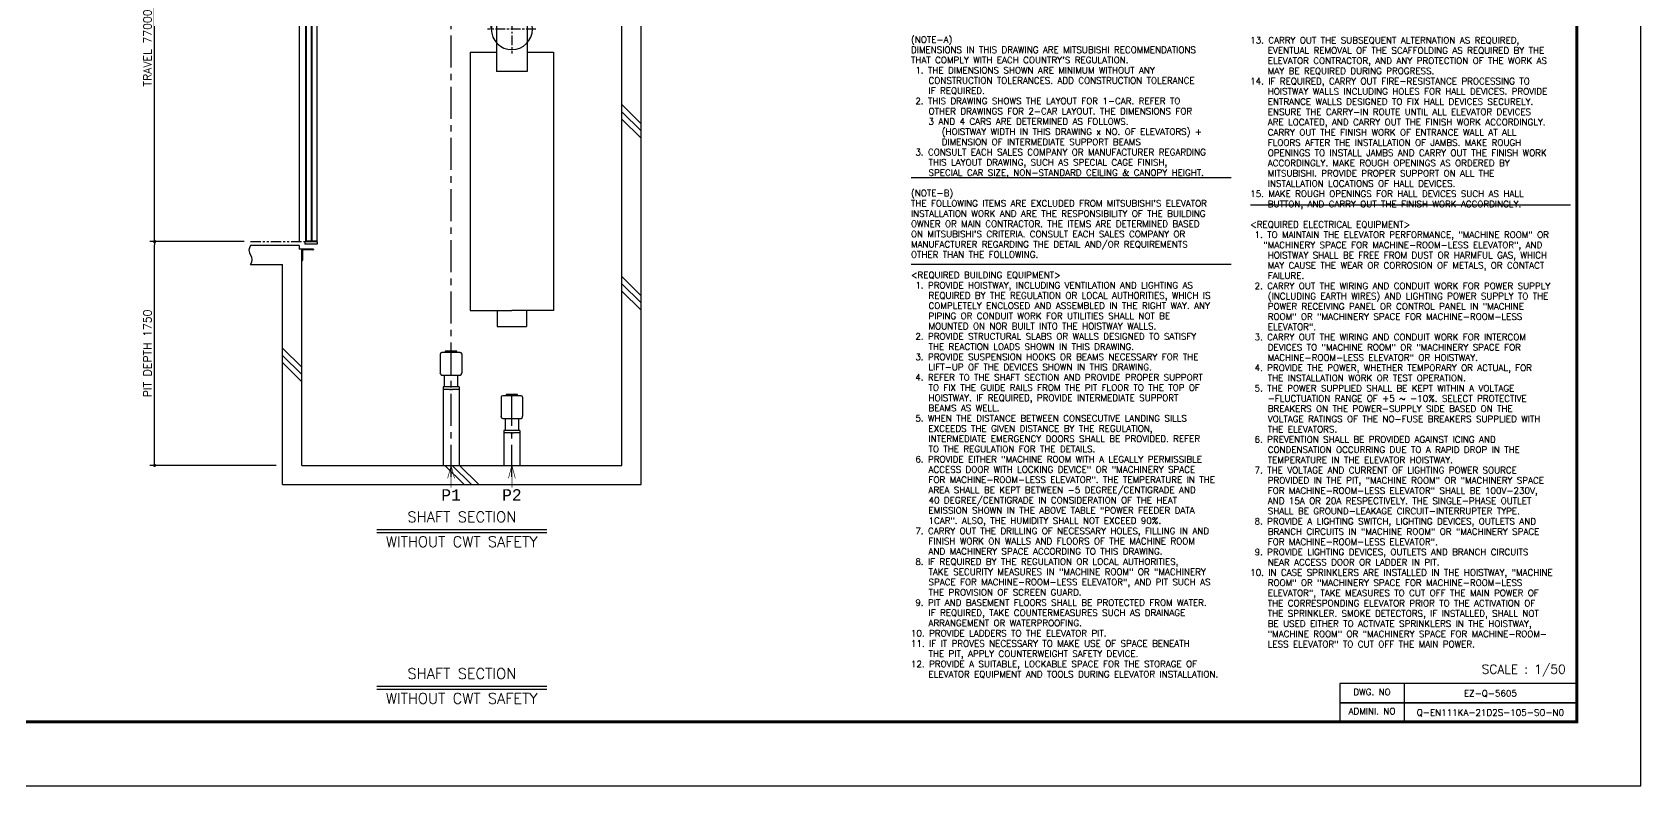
# Model space of a CAD drawing. Header units: millimetres. Extents: x -106996 to 276536, y -21995 to 37993.
# Drawn here: x -33566 to -21000, y 0 to 5892 of the extents above; entities that cross this region are included whole.
import ezdxf
from ezdxf.enums import TextEntityAlignment as Align

# ---------------------------------------------------------------- set-up
doc = ezdxf.new("R2010")
doc.units = ezdxf.units.MM
doc.header["$LTSCALE"] = 100
doc.linetypes.add('CENTERX2', pattern=[4, 2.5, -0.5, 0.5, -0.5])
doc.linetypes.add('PHANTOM2', pattern=[31.75, 15.875, -3.175, 3.175, -3.175, 3.175, -3.175])
doc.layers.get('0').update_dxf_attribs({"color": 3})
for name, color, linetype in [('BUFFER', 3, 'Continuous'), ('BUILDING', 3, 'Continuous'), ('CENTER-LINE', 7, 'CENTERX2'), ('CWT', 1, 'Continuous'), ('DIM', 2, 'Continuous'), ('DOOR', 7, 'Continuous'), ('FRAME', 5, 'Continuous'), ('OTHERS', 4, 'Continuous'), ('SPEC', 7, 'Continuous'), ('W-DASHED-LINE', 111, 'PHANTOM2')]:
    doc.layers.add(name, color=color, linetype=linetype)
doc.styles.get("Standard").update_dxf_attribs({"font": 'romans.shx', "bigfont": 'bigfont.shx'})
doc.styles.add('STYLE1', font='monos.ttf')
doc.dimstyles.new('1-50IN', dxfattribs={"dimscale": 25, "dimtxt": 2.5, "dimasz": 1, "dimexe": 1.5, "dimexo": 2, "dimgap": 1, "dimtad": 3, "dimdsep": 46, "dimtxsty": 'Standard', "dimblk1": 'DOT', "dimblk2": 'DOT', "dimsah": 1, "dimcen": 0.09, "dimclrd": 256, "dimclre": 256, "dimclrt": 256, "dimadec": 0, "dimazin": 0, "dimtfac": 1, "dimtmove": 0, "dimatfit": 3, "dimldrblk": 'DOT', "dimfxl": 0, "dimtolj": 1, "dimtzin": 0, "dimarcsym": 0})

# ---------------------------------------------------------------- blocks, each defined once
blk = doc.blocks.new('SWALL1')
at = {"layer": 'BUILDING'}
for p, q in [((130, 150), (-250, 150)), ((130, 150), (130, 120)), ((-250, 0), (0, 0)), ((150, 120), (130, 120)), ((240, 120), (150, 120)), ((150, 120), (150, 30)), ((150, 30), (152, 30)), ((156, 106), (156, 34)), ((236, 114), (164, 114)), ((240, 120), (240, 118))]:
    blk.add_line(p, q, dxfattribs=at)
for centre, radius, start, end in [((-205, 112), 58.3, 139.986, 220.014), ((-295, 38), 58.3, 319.986, 40.014), ((152, 34), 4, 270, 0), ((164, 106), 8.5, 90, 180), ((236, 118), 4, 270, 0)]:
    blk.add_arc(centre, radius, start, end, dxfattribs=at)
blk = doc.blocks.new('SDOOR_HH2100W')
at = {"layer": 'DOOR', "ltscale": 170}
for p, q in [((-7, 2328), (-102, 2328)), ((-102, 2328), (-102, 2150)), ((-7, 2170), (-7, 2328)), ((-24, 2170), (-7, 2170)), ((-96, 0), (-96, -20)), ((0, 0), (0, -20)), ((0, -20), (-96, -20))]:
    blk.add_line(p, q, dxfattribs=at)
at = {"layer": 'DOOR'}
for p, q in [((-87, 2115), (-87, 5)), ((-87, 2115), (-47, 2115)), ((-47, 2115), (-47, 5)), ((-43, 2115), (-43, 5)), ((-43, 2115), (-3, 2115)), ((-3, 2115), (-3, 5)), ((-96, 0), (0, 0)), ((-87, 5), (-47, 5)), ((-43, 5), (-3, 5))]:
    blk.add_line(p, q, dxfattribs=at)
at = {"layer": 'OTHERS', "ltscale": 60}
for p, q in [((-141, 2135), (-141, 0)), ((-139, 2133), (-139, 2102)), ((-133, 2133), (-133, 2125)), ((-131, 2125), (-133, 2125)), ((-131, 2135), (-131, 2125)), ((-101, 2135), (-101, 2125)), ((-99, 2125), (-101, 2125))]:
    blk.add_line(p, q, dxfattribs=at)
at = {"layer": 'OTHERS', "ltscale": 150}
for p, q in [((-131, 2135), (-141, 2135)), ((-91, 2100), (-141, 2100)), ((-133, 2133), (-139, 2133)), ((-93, 2102), (-139, 2102))]:
    blk.add_line(p, q, dxfattribs=at)
at = {"layer": 'OTHERS', "ltscale": 25}
for p, q in [((-91, 2135), (-101, 2135)), ((-99, 2133), (-99, 2125)), ((-93, 2133), (-99, 2133)), ((-93, 2133), (-93, 2102)), ((-91, 2135), (-91, 0))]:
    blk.add_line(p, q, dxfattribs=at)
blk = doc.blocks.new('OBA-70')
at = {"linetype": 'Continuous'}
for p, q in [((-45, 0), (-45, -12)), ((12, 0), (-45, 0)), ((26, 0), (12, 0)), ((45, 0), (26, 0)), ((45, -12), (45, 0)), ((-84, -23), (-84, -29)), ((-84, -28), (-84, -172)), ((72, -12), (-72, -12)), ((84, -23), (84, -29)), ((84, -29), (84, -170)), ((-84, -177), (-84, -172)), ((-72, -188), (72, -188)), ((-51, -281), (-51, -188)), ((51, -188), (51, -281)), ((84, -176), (84, -170)), ((-63, -281), (-63, -300)), ((62, -281), (-63, -281)), ((-12, -300), (-63, -300)), ((-12, -300), (-4, -300)), ((4, -300), (-4, -300)), ((4, -300), (12, -300)), ((62, -300), (12, -300)), ((62, -281), (62, -300))]:
    blk.add_line(p, q, dxfattribs=at)
for centre, start, end in [((-72, -23), 90, 178.041), ((72, -23), 1.959, 90), ((-72, -176), 181.959, 270), ((72, -176), 270, 358.041)]:
    blk.add_arc(centre, 11.5, start, end, dxfattribs=at)
blk = doc.blocks.new('BUFFER_CAR')
at = {"layer": 'BUFFER'}
for p, q in [((-63, 594), (-63, 0)), ((63, 594), (63, 0))]:
    blk.add_line(p, q, dxfattribs=at)
at = {"layer": 'BUFFER', "linetype": 'Continuous'}
blk.add_line((-63, 0), (63, 0), dxfattribs=at)
at = {"layer": 'DIM', "const_width": 5}
for points in [[(0, 0), (-27, -102)], [(0, 0), (0, -173)], [(0, 0), (27, -102)]]:
    blk.add_lwpolyline(points, dxfattribs=at)
at = {"layer": 'BUFFER'}
blk.add_blockref('OBA-70', (0, 894), dxfattribs=at)
at = {"layer": 'DIM', "style": 'STYLE1'}
blk.add_text('P1', height=90, rotation=0, dxfattribs=at).set_placement((0, -186), align=Align.TOP_CENTER)
blk = doc.blocks.new('BUFFER_CWT')
at = {"layer": 'BUFFER'}
for p, q in [((-62, 274), (-62, 0)), ((62, 255), (62, 0))]:
    blk.add_line(p, q, dxfattribs=at)
at = {"layer": 'BUFFER', "linetype": 'Continuous'}
blk.add_line((-62, 0), (62, 0), dxfattribs=at)
at = {"layer": 'DIM', "const_width": 5}
for points in [[(0, 0), (-27, -102)], [(0, 0), (0, -173)], [(0, 0), (27, -102)]]:
    blk.add_lwpolyline(points, dxfattribs=at)
at = {"layer": 'BUFFER'}
blk.add_blockref('OBA-70', (0, 555), dxfattribs=at)
at = {"layer": 'DIM', "style": 'STYLE1'}
blk.add_text('P2', height=90, rotation=0, dxfattribs=at).set_placement((0, -186), align=Align.TOP_CENTER)
blk = doc.blocks.new('SCWT')
at = {"layer": 'CENTER-LINE'}
blk.add_line((-161, 2325), (-172, 3061), dxfattribs=at)
at = {"layer": 'CENTER-LINE', "ltscale": 0.3}
for p, q in [((0, 2515), (0, 2135)), ((186, 2325), (-191, 2325)), ((188, 2325), (-188, 2325))]:
    blk.add_line(p, q, dxfattribs=at)
at = {"layer": 'CWT'}
for p, q in [((-120, 2511), (-120, 1993)), ((120, 2511), (-120, 2511)), ((120, 2511), (120, 1993)), ((-325, 2145), (-325, 125)), ((-325, 2145), (-120, 2145)), ((120, 2145), (325, 2145)), ((325, 2145), (325, 125)), ((120, 1993), (-120, 1993)), ((-325, 125), (-25, 125)), ((-125, 125), (0, 125)), ((-115, 125), (-115, 0)), ((-115, 0), (115, 0)), ((125, 125), (0, 125)), ((325, 125), (25, 125)), ((115, 125), (115, 0))]:
    blk.add_line(p, q, dxfattribs=at)
blk.add_ellipse((0, 2325), major_axis=(161, 0), ratio=0.993892, start_param=-1.570796, end_param=4.712389, dxfattribs=at)
blk = doc.blocks.new('_DOT')
at = {"color": 0, "linetype": 'ByBlock'}
blk.add_line((-0.5, 0), (-1, 0), dxfattribs=at)
at = {"color": 0, "linetype": 'ByBlock', "const_width": 0.5}
blk.add_lwpolyline([(-0.25, 0, 1), (0.25, 0, 1)], format="xyb", close=True, dxfattribs=at)
blk = doc.blocks.new('*D96')
at = {"layer": 'DEFPOINTS', "color": 0, "transparency": 16777216}
for p in [(-32610, 4255), (-31860, 4255), (-31610, 2505)]:
    blk.add_point(p, dxfattribs=at)
at = {"layer": 'DIM', "lineweight": -2, "transparency": 16777216}
for p, q in [((-31910, 4255), (-32648, 4255)), ((-32610, 2530), (-32610, 4230)), ((-31660, 2505), (-32648, 2505))]:
    blk.add_line(p, q, dxfattribs=at)
at = {"layer": 'DIM', "lineweight": -2, "transparency": 16777216, "xscale": 25, "yscale": 25, "zscale": 25}
for p, rotation in [((-32610, 4255), 90), ((-32610, 2505), 270)]:
    blk.add_blockref('_DOT', p, dxfattribs=dict(at, rotation=rotation))
at = {"layer": 'DIM', "transparency": 16777216, "insert": (-32666, 3380), "char_height": 62.5, "attachment_point": 5, "rotation": 90}
blk.add_mtext('\\A1;PIT DEPTH 1750', dxfattribs=at)
blk = doc.blocks.new('*D97')
at = {"layer": 'DEFPOINTS', "color": 0, "transparency": 16777216}
for p in [(-32610, 7280), (-31860, 7280), (-31860, 4255)]:
    blk.add_point(p, dxfattribs=at)
at = {"layer": 'DIM', "lineweight": -2, "transparency": 16777216}
for p, q in [((-31910, 7280), (-32648, 7280)), ((-32610, 4280), (-32610, 7255)), ((-31910, 4255), (-32648, 4255))]:
    blk.add_line(p, q, dxfattribs=at)
at = {"layer": 'DIM', "lineweight": -2, "transparency": 16777216, "xscale": 25, "yscale": 25, "zscale": 25}
for p, rotation in [((-32610, 7280), 90), ((-32610, 4255), 270)]:
    blk.add_blockref('_DOT', p, dxfattribs=dict(at, rotation=rotation))
at = {"layer": 'DIM', "transparency": 16777216, "insert": (-32666, 5768), "char_height": 62.5, "attachment_point": 5, "rotation": 90}
blk.add_mtext('\\A1;TRAVEL 77000', dxfattribs=at)
blk = doc.blocks.new('SHAFT_SECTION_O')
at = {"layer": 'DIM'}
for p, q in [((-664, 25), (664, 25)), ((-664, 0), (664, 0))]:
    blk.add_line(p, q, dxfattribs=at)
blk.add_text('SHAFT SECTION', height=83.33, rotation=0, dxfattribs=at).set_placement((0, 56), align=Align.BOTTOM_CENTER)
blk.add_text('WITHOUT CWT SAFETY', height=83.33, rotation=0, dxfattribs=at).set_placement((0, -30), align=Align.TOP_CENTER)

msp = doc.modelspace()

# ---------------------------------------------------------------- linework, layer by layer
at = {"layer": 'BUILDING'}
for p, q in [((-28960.0000196, 2505.0000131), (-28960.0000196, 6538.4500131)), ((-28810.0000196, 2355.0000131), (-28810.0000196, 6585.6100131)), ((-28960.0000196, 5325.5366798), (-28810.0000196, 5175.5366798)), ((-28960.0000196, 5268.9666798), (-28810.0000196, 5118.9666798)), ((-28960.0000196, 5212.3966798), (-28810.0000196, 5062.3966798)), ((-31460.0000196, 2505.0000131), (-31460.0000196, 4195.0000131)), ((-31610.0000196, 2355.0000131), (-31610.0000196, 4075.0000131)), ((-28960.0000196, 3981.0533465), (-28810.0000196, 3831.0533465)), ((-28960.0000196, 3924.4833465), (-28810.0000196, 3774.4833465)), ((-28960.0000196, 3867.9133465), (-28810.0000196, 3717.9133465)), ((-31610.0000196, 3421.5700131), (-31460.0000196, 3271.5700131)), ((-31610.0000196, 3365.0000131), (-31460.0000196, 3215.0000131)), ((-31610.0000196, 3308.4300131), (-31460.0000196, 3158.4300131)), ((-31460.0000196, 2505.0000131), (-28960.0000196, 2505.0000131)), ((-30191.5700196, 2355.0000131), (-30341.5700196, 2505.0000131)), ((-30135.0000196, 2355.0000131), (-30285.0000196, 2505.0000131)), ((-30078.4300196, 2355.0000131), (-30228.4300196, 2505.0000131)), ((-31610.0000196, 2355.0000131), (-28810.0000196, 2355.0000131))]:
    msp.add_line(p, q, dxfattribs=at)
at = {"layer": 'CENTER-LINE'}
for p, q in [((-30294.0000196, 2415.0000131), (-30294.0000196, 6692.4100131)), ((-29819.0000196, 2415.0000131), (-29819.0000196, 3110.0000131))]:
    msp.add_line(p, q, dxfattribs=at)
at = {"layer": 'DEFPOINTS'}
msp.add_lwpolyline([(-42000.0000196, 0.0000131), (-21000.0000196, 0.0000131), (-21000.0000196, 15000.0000131), (-42000.0000196, 15000.0000131)], close=True, dxfattribs=at)
at = {"layer": 'FRAME'}
for p, q in [((-22849.9999907, 800.0000094), (-22849.9999907, 650.0000094)), ((-22849.9999907, 650.0000094), (-22849.9999907, 500.0000094))]:
    msp.add_line(p, q, dxfattribs=at)
at = {"layer": 'FRAME', "const_width": 25}
msp.add_lwpolyline([(-41500.0000196, 500.0000131), (-21500.0000196, 500.0000131), (-21500.0000196, 14500.0000131), (-41500.0000196, 14500.0000131)], close=True, dxfattribs=at)
at = {"layer": 'FRAME'}
for points in [[(-23349.9999907, 650.0000094), (-21499.9999907, 650.0000094), (-21499.9999907, 800.0000094), (-23349.9999907, 800.0000094)], [(-23349.9999907, 500.0000094), (-21499.9999907, 500.0000094), (-21499.9999907, 650.0000094), (-23349.9999907, 650.0000094)]]:
    msp.add_lwpolyline(points, close=True, dxfattribs=at)
at = {"layer": 'SPEC'}
for p, q in [((-26699.99953, 4755.2630899), (-24199.99953, 4755.2630899)), ((-24049.99953, 4542.3139596), (-21549.99953, 4542.3139596)), ((-26699.99953, 4078.6408719), (-24199.99953, 4078.6408719))]:
    msp.add_line(p, q, dxfattribs=at)
at = {"layer": 'W-DASHED-LINE', "ltscale": 0.05}
msp.add_line((-31860.0000196, 4255.0000131), (-31436.0000196, 4255.0000131), dxfattribs=at)

# ---------------------------------------------------------------- block references
at = {"layer": 'BUFFER'}
for name, p in [('BUFFER_CAR', (-30294.0000196, 2505.0000131)), ('BUFFER_CWT', (-29819.0000196, 2505.0000131))]:
    msp.add_blockref(name, p, dxfattribs=at)
at = {"layer": 'BUILDING'}
msp.add_blockref('SWALL1', (-31610.0000196, 4075.0000131), dxfattribs=at)
at = {"layer": 'CWT'}
msp.add_blockref('SCWT', (-29819.0000196, 3590.0000131), dxfattribs=at)
at = {"layer": 'DIM'}
for p in [(-30210.0000196, 1980.0000131), (-30209.9999907, 755.0000094)]:
    msp.add_blockref('SHAFT_SECTION_O', p, dxfattribs=at)
at = {"layer": 'DOOR'}
msp.add_blockref('SDOOR_HH2100W', (-31340.0000196, 4255.0000131), dxfattribs=at)

# ---------------------------------------------------------------- texts
at = {"layer": 'SPEC'}
msp.add_text('SCALE : 1/50', height=70, dxfattribs=at).set_placement((-21586.7455264, 855.8837579), align=Align.BOTTOM_RIGHT)
for s, p in [('DWG. NO', (-23099.9999907, 693.3333427)), ('ADMINI. NO', (-23099.9999907, 543.3333427))]:
    msp.add_text(s, height=50, dxfattribs=at).set_placement(p, align=Align.BOTTOM_CENTER)
at = {"layer": 'SPEC', "char_height": 50, "attachment_point": 4, "line_spacing_factor": 0.96}
for s, insert in [('(NOTE-A)\\PDIMENSIONS IN THIS DRAWING ARE MITSUBISHI RECOMMENDATIONS\\PTHAT COMPLY WITH EACH COUNTRY\'S REGULATION.\\P 1. THE DIMENSIONS SHOWN ARE MINIMUM WITHOUT ANY \\P    CONSTRUCTION TOLERANCES. ADD CONSTRUCTION TOLERANCE\\P    IF REQUIRED.\\P 2. THIS DRAWING SHOWS THE LAYOUT FOR 1-CAR. REFER TO\\P    OTHER DRAWINGS FOR 2-CAR LAYOUT. THE DIMENSIONS FOR\\P    3 AND 4 CARS ARE DETERMINED AS FOLLOWS.\\P       (HOISTWAY WIDTH IN THIS DRAWING x NO. OF ELEVATORS) +\\P       DIMENSION OF INTERMEDIATE SUPPORT BEAMS\\P 3. CONSULT EACH SALES COMPANY OR MANUFACTURER REGARDING\\P    THIS LAYOUT DRAWING, SUCH AS SPECIAL CAGE FINISH,\\P    SPECIAL CAR SIZE, NON-STANDARD CEILING & CANOPY HEIGHT.\\P\\P(NOTE-B)\\PTHE FOLLOWING ITEMS ARE EXCLUDED FROM MITSUBISHI\'S ELEVATOR\\PINSTALLATION WORK AND ARE THE RESPONSIBILITY OF THE BUILDING\\POWNER OR MAIN CONTRACTOR. THE ITEMS ARE DETERMINED BASED\\PON MITSUBISHI\'S CRITERIA. CONSULT EACH SALES COMPANY OR\\PMANUFACTURER REGARDING THE DETAIL AND/OR REQUIREMENTS\\POTHER THAN THE FOLLOWING.\\P\\P<REQUIRED BUILDING EQUIPMENT>\\P 1. PROVIDE HOISTWAY, INCLUDING VENTILATION AND LIGHTING AS\\P    REQUIRED BY THE REGULATION OR LOCAL AUTHORITIES, WHICH IS\\P    COMPLETELY ENCLOSED AND ASSEMBLED IN THE RIGHT WAY. ANY\\P    PIPING OR CONDUIT WORK FOR UTILITIES SHALL NOT BE \\P    MOUNTED ON NOR BUILT INTO THE HOISTWAY WALLS.\\P 2. PROVIDE STRUCTURAL SLABS OR WALLS DESIGNED TO SATISFY\\P    THE REACTION LOADS SHOWN IN THIS DRAWING.\\P 3. PROVIDE SUSPENSION HOOKS OR BEAMS NECESSARY FOR THE\\P    LIFT-UP OF THE DEVICES SHOWN IN THIS DRAWING.\\P 4. REFER TO THE SHAFT SECTION AND PROVIDE PROPER SUPPORT\\P    TO FIX THE GUIDE RAILS FROM THE PIT FLOOR TO THE TOP OF\\P    HOISTWAY. IF REQUIRED, PROVIDE INTERMEDIATE SUPPORT\\P    BEAMS AS WELL.\\P 5. WHEN THE DISTANCE BETWEEN CONSECUTIVE LANDING SILLS\\P    EXCEEDS THE GIVEN DISTANCE BY THE REGULATION,\\P    INTERMEDIATE EMERGENCY DOORS SHALL BE PROVIDED. REFER\\P    TO THE REGULATION FOR THE DETAILS.\\P 6. PROVIDE EITHER "MACHINE ROOM WITH A LEGALLY PERMISSIBLE\\P    ACCESS DOOR WITH LOCKING DEVICE" OR "MACHINERY SPACE\\P    FOR MACHINE-ROOM-LESS ELEVATOR". THE TEMPERATURE IN THE\\P    AREA SHALL BE KEPT BETWEEN -5 DEGREE/CENTIGRADE AND\\P    40 DEGREE/CENTIGRADE IN CONSIDERATION OF THE HEAT\\P    EMISSION SHOWN IN THE ABOVE TABLE "POWER FEEDER DATA\\P    1CAR". ALSO, THE HUMIDITY SHALL NOT EXCEED 90%.\\P 7. CARRY OUT THE DRILLING OF NECESSARY HOLES, FILLING IN AND\\P    FINISH WORK ON WALLS AND FLOORS OF THE MACHINE ROOM\\P    AND MACHINERY SPACE ACCORDING TO THIS DRAWING.\\P 8. IF REQUIRED BY THE REGULATION OR LOCAL AUTHORITIES, \\P    TAKE SECURITY MEASURES IN "MACHINE ROOM" OR "MACHINERY\\P    SPACE FOR MACHINE-ROOM-LESS ELEVATOR", AND PIT SUCH AS\\P    THE PROVISION OF SCREEN GUARD.\\P 9. PIT AND BASEMENT FLOORS SHALL BE PROTECTED FROM WATER.\\P    IF REQUIRED, TAKE COUNTERMEASURES SUCH AS DRAINAGE \\P    ARRANGEMENT OR WATERPROOFING.\\P10. PROVIDE LADDERS TO THE ELEVATOR PIT.\\P11. IF IT PROVES NECESSARY TO MAKE USE OF SPACE BENEATH\\P    THE PIT, APPLY COUNTERWEIGHT SAFETY DEVICE.\\P12. PROVIDE A SUITABLE, LOCKABLE SPACE FOR THE STORAGE OF\\P    ELEVATOR EQUIPMENT AND TOOLS DURING ELEVATOR INSTALLATION. ', (-26701.4331445, 3350.7230831)), ('\\pi-74.67,l74.67;13. CARRY OUT THE SUBSEQUENT ALTERNATION AS REQUIRED,\\P    EVENTUAL REMOVAL OF THE SCAFFOLDING AS REQUIRED BY THE \\P    ELEVATOR CONTRACTOR, AND ANY PROTECTION OF THE WORK AS\\P    MAY BE REQUIRED DURING PROGRESS.\\P\\pi-105.6,l105.6;14. IF REQUIRED, CARRY OUT FIRE-RESISTANCE PROCESSING TO\\P    HOISTWAY WALLS INCLUDING HOLES FOR HALL DEVICES. PROVIDE\\P    ENTRANCE WALLS DESIGNED TO FIX HALL DEVICES SECURELY.\\P    ENSURE THE CARRY-IN ROUTE UNTIL ALL ELEVATOR DEVICES\\P    ARE LOCATED, AND CARRY OUT THE FINISH WORK ACCORDINGLY.\\P    CARRY OUT THE FINISH WORK OF ENTRANCE WALL AT ALL\\P    FLOORS AFTER THE INSTALLATION OF JAMBS. MAKE ROUGH\\P    OPENINGS TO INSTALL JAMBS AND CARRY OUT THE FINISH WORK\\P    ACCORDINGLY. MAKE ROUGH OPENINGS AS ORDERED BY\\P    MITSUBISHI. PROVIDE PROPER SUPPORT ON ALL THE\\P    INSTALLATION LOCATIONS OF HALL DEVICES.\\P\\pi-93.33,l93.33;15. MAKE ROUGH OPENINGS FOR HALL DEVICES SUCH AS HALL\\P    BUTTON, AND CARRY OUT THE FINISH WORK ACCORDINGLY.\\P\\P<REQUIRED ELECTRICAL EQUIPMENT>\\P 1. TO MAINTAIN THE ELEVATOR PERFORMANCE, "MACHINE ROOM" OR\\P   "MACHINERY SPACE FOR MACHINE-ROOM-LESS ELEVATOR", AND\\P    HOISTWAY SHALL BE FREE FROM DUST OR HARMFUL GAS, WHICH\\P    MAY CAUSE THE WEAR OR CORROSION OF METALS, OR CONTACT\\P    FAILURE.\\P 2. CARRY OUT THE WIRING AND CONDUIT WORK FOR POWER SUPPLY\\P    (INCLUDING EARTH WIRES) AND LIGHTING POWER SUPPLY TO THE\\P    POWER RECEIVING PANEL OR CONTROL PANEL IN "MACHINE\\P    ROOM" OR "MACHINERY SPACE FOR MACHINE-ROOM-LESS\\P    ELEVATOR".\\P 3. CARRY OUT THE WIRING AND CONDUIT WORK FOR INTERCOM\\P    DEVICES TO "MACHINE ROOM" OR "MACHINERY SPACE FOR\\P    MACHINE-ROOM-LESS ELEVATOR" OR HOISTWAY.\\P 4. PROVIDE THE POWER, WHETHER TEMPORARY OR ACTUAL, FOR\\P    THE INSTALLATION WORK OR TEST OPERATION.\\P 5. THE POWER SUPPLIED SHALL BE KEPT WITHIN A VOLTAGE\\P    -FLUCTUATION RANGE OF +5 ~ -10%. SELECT PROTECTIVE\\P    BREAKERS ON THE POWER-SUPPLY SIDE BASED ON THE\\P    VOLTAGE RATINGS OF THE NO-FUSE BREAKERS SUPPLIED WITH\\P    THE ELEVATORS.\\P 6. PREVENTION SHALL BE PROVIDED AGAINST ICING AND\\P    CONDENSATION OCCURRING DUE TO A RAPID DROP IN THE\\P    TEMPERATURE IN THE ELEVATOR HOISTWAY.\\P 7. THE VOLTAGE AND CURRENT OF LIGHTING POWER SOURCE\\P    PROVIDED IN THE PIT, "MACHINE ROOM" OR "MACHINERY SPACE\\P    FOR MACHINE-ROOM-LESS ELEVATOR" SHALL BE 100V-230V,\\P    AND 15A OR 20A RESPECTIVELY. THE SINGLE-PHASE OUTLET\\P    SHALL BE GROUND-LEAKAGE CIRCUIT-INTERRUPTER TYPE.\\P 8. PROVIDE A LIGHTING SWITCH, LIGHTING DEVICES, OUTLETS AND\\P    BRANCH CIRCUITS IN "MACHINE ROOM" OR "MACHINERY SPACE\\P    FOR MACHINE-ROOM-LESS ELEVATOR".\\P 9. PROVIDE LIGHTING DEVICES, OUTLETS AND BRANCH CIRCUITS\\P    NEAR ACCESS DOOR OR LADDER IN PIT.\\P10. IN CASE SPRINKLERS ARE INSTALLED IN THE HOISTWAY, "MACHINE\\P    ROOM" OR "MACHINERY SPACE FOR MACHINE-ROOM-LESS\\P    ELEVATOR", TAKE MEASURES TO CUT OFF THE MAIN POWER OF\\P    THE CORRESPONDING ELEVATOR PRIOR TO THE ACTIVATION OF\\P    THE SPRINKLER. SMOKE DETECTORS, IF INSTALLED, SHALL NOT\\P    BE USED EITHER TO ACTIVATE SPRINKLERS IN THE HOISTWAY,\\P    "MACHINE ROOM" OR "MACHINERY SPACE FOR MACHINE-ROOM-\\P    LESS ELEVATOR" TO CUT OFF THE MAIN POWER.', (-24051.4331445, 3467.9586589))]:
    msp.add_mtext(s, dxfattribs=dict(at, insert=insert))
at = {"layer": 'SPEC', "char_height": 50, "attachment_point": 8}
for s, insert in [('EZ-Q-5605', (-22174.9999907, 693.3333094)), ('Q-EN111KA-21D2S-105-SO-N0', (-22174.9999907, 543.3333094))]:
    msp.add_mtext(s, dxfattribs=dict(at, insert=insert))

# ---------------------------------------------------------------- dimensions: what is measured, and where the dimension line sits
at = {"layer": 'DIM'}
for base, p1, p2, text, picture, middle in [((-32610.0000196, 7280.0000131), (-31860.0000196, 4255.0000131), (-31860.0000196, 7280.0000131), 'TRAVEL 77000', '*D97', (-32610.0000196, 5767.5000131)), ((-32610.0000196, 4255.0000131), (-31610.0000196, 2505.0000131), (-31860.0000196, 4255.0000131), 'PIT DEPTH <>', '*D96', (-32610.0000196, 3380.0000131))]:
    dim = msp.add_linear_dim(base=base, p1=p1, p2=p2, angle=90, text=text, dimstyle='1-50IN', override={"dimpost": '\\X'}, dxfattribs=at)
    dim.commit()
    dim.dimension.update_dxf_attribs({"geometry": picture, "text_midpoint": middle, "dimtype": 160})

doc.saveas('drawing.dxf')
